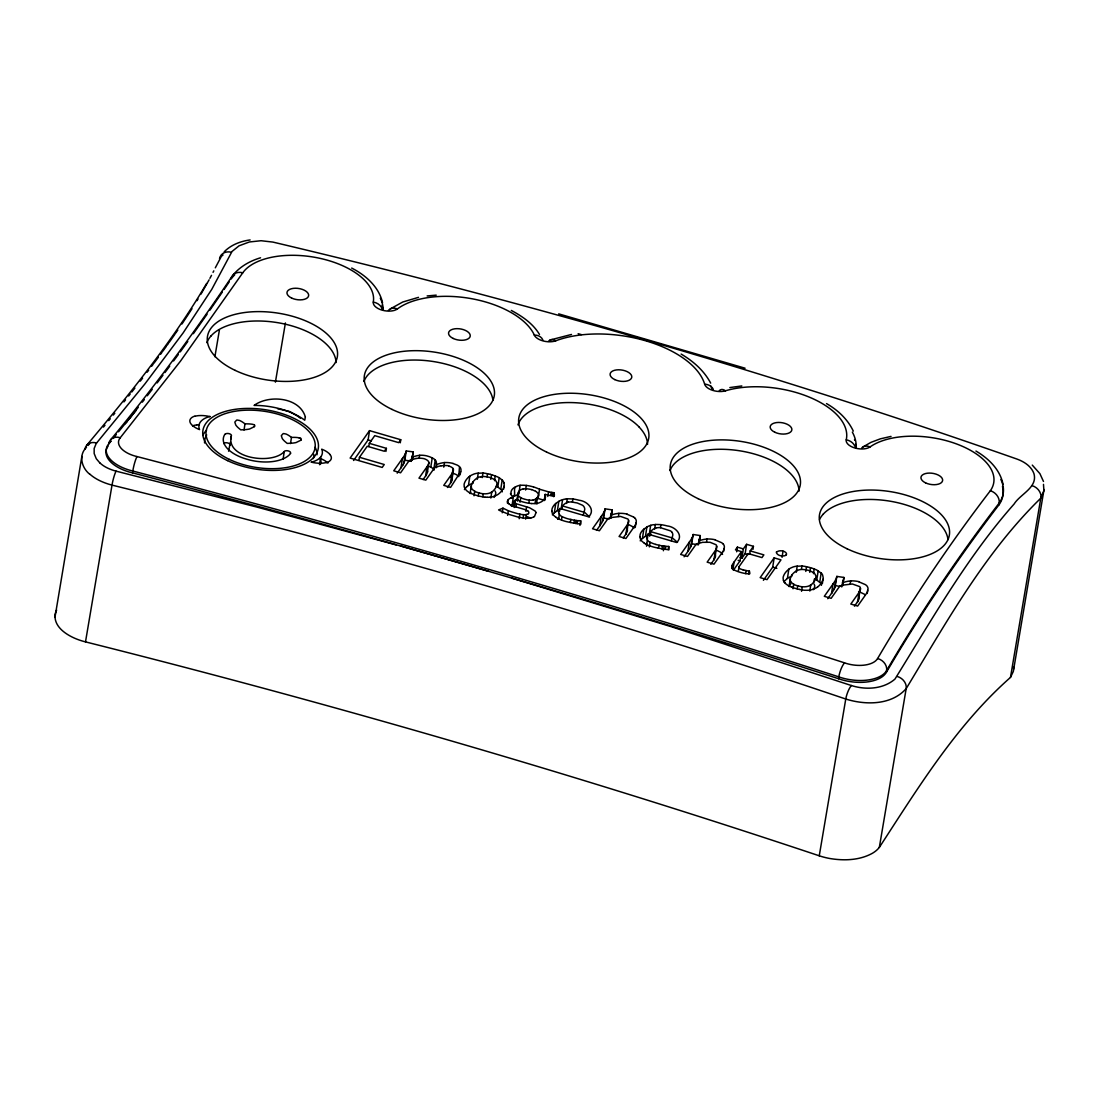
<?xml version="1.0" encoding="UTF-8"?>
<svg xmlns="http://www.w3.org/2000/svg" width="1099" height="1099" viewBox="0 0 1099 1099"><rect width="100%" height="100%" fill="white"/><g stroke="black" fill="none" stroke-linecap="round" stroke-linejoin="round"><path stroke-width="1.5" d="M56.653 610.137A61.214 28.643 9.6 0 0 55.06 614.891C54.098 626.718 65.816 634.453 75.378 638.533A36.968 17.296 9.6 0 0 85.502 641.885A5023.914 2350.843 9.6 0 1 819.263 855.805A36.968 17.296 9.6 0 0 829.882 858.511C844.101 860.874 859.652 860.393 872.51 853.222A61.214 28.643 9.6 0 0 879.324 847.398C918.311 787.543 956.432 725.106 1010.476 677.41L1040.78 498.259L1043.899 490.69L1043.487 484.384M436.454 463.792L435.932 467.515M731.687 568.54L732.291 564.9A21.018 10.825 8.7 0 1 732.758 563.966L741.44 551.602L735.451 549.857L737.36 547.151L743.35 548.896L746.592 544.321L753.433 546.313L752.952 549.404M1044.023 489.536L1013.333 671.42L1010.476 677.41M86.491 447.362C78.208 455.068 81.683 468.023 89.775 474.26M1000.887 479.48A78.771 40.581 8.7 0 1 999.183 503.067C958.136 556.41 920.632 612.473 886.618 670.541A35.058 18.065 8.7 0 1 838.784 676.874L838.51 678.715C605.219 603.392 369.704 534.993 132.567 472.886L132.842 471.031A35.058 18.065 8.7 0 1 108.801 443.762M228.565 451.194L230.337 442.279M230.804 439.188L231.285 436.097A3.27 1.69 8.7 0 0 229.265 433.707A3.27 1.69 8.7 0 0 225.144 434.311M244.033 430.039L244.981 423.857A20.016 10.317 8.7 0 0 244.321 423.335L243.222 422.552A16.746 8.627 8.7 0 0 239.568 420.477L237.302 420.038A2.074 1.072 8.7 0 0 236.656 420.093L234.815 422.085L235.763 424.997A26.953 13.889 8.7 0 0 238.222 427.758L240.42 429.599A14.081 7.253 8.7 0 0 240.736 429.846A13.71 7.061 8.7 0 0 241.231 429.846L244.802 429.668A26.458 13.628 8.7 0 0 249.569 429.008L254.473 426.618M283.075 459.272L284.256 451.538A3.27 1.69 8.7 0 1 288.378 450.947A3.27 1.69 8.7 0 1 290.397 453.338M290.521 443.584L291.469 437.402A20.016 10.317 8.7 0 0 290.809 436.894L289.71 436.097A16.746 8.627 8.7 0 0 286.056 434.036L283.789 433.583A2.074 1.072 8.7 0 0 283.144 433.652L281.303 435.644L282.264 438.556A26.953 13.889 8.7 0 0 284.71 441.303L286.908 443.158A14.081 7.253 8.7 0 0 287.224 443.392A13.71 7.061 8.7 0 0 287.718 443.392L291.29 443.227A26.458 13.628 8.7 0 0 296.057 442.567L300.961 440.177M319.521 464.712L320.702 456.992A26.417 13.614 8.7 0 0 321.746 449.175A19.068 9.822 8.7 0 1 330.043 454.533M358.975 460.371L359.455 457.28L367.245 446.263L384.348 451.249L386.408 448.337L369.305 443.35L368.824 446.441M353.562 460.495L368.11 439.902L369.539 430.629L400.75 439.724L400.27 442.815M385.928 451.428L386.408 448.337M400.998 467.803L402.413 458.517M402.921 464.918A29.33 15.111 8.7 0 0 403.786 463.256L405.27 453.75A17.749 9.149 8.7 0 0 405.696 452.815L406.259 450.961L413.279 451.909L412.098 459.643M406.273 450.865L404.83 460.234L410.985 461.058M411.191 461.415L411.905 456.772A23.409 12.062 8.7 0 1 412.949 454.574A35.031 18.051 8.7 0 1 413.004 453.763L413.279 451.909M412.276 460.11L412.757 457.019A26.706 13.751 8.7 0 1 419.681 455.288A12.556 6.47 8.7 0 1 426.646 455.851L429.53 456.717A20.18 10.399 8.7 0 1 432.223 457.94A6.91 3.558 8.7 0 1 435.273 460.302M419.186 458.365L419.667 455.274M428.885 462.72A34.88 17.969 8.7 0 1 427.016 466.704L425.629 475.977L423.101 479.562M428.844 462.72L427.429 471.993A34.88 17.969 8.7 0 1 425.588 475.977M433.858 469.575A6.91 3.558 8.7 0 0 430.781 467.226L432.223 457.94M433.775 469.575L435.19 460.302M436.358 467.638L436.839 464.547L438.075 464.025A27.502 14.177 8.7 0 1 444.477 462.528L443.749 467.144M451.854 473.944L450.439 483.217L447.403 487.503M448.708 465.99A7.707 3.97 8.7 0 1 453.104 468.531L451.675 477.804A7.707 3.97 8.7 0 0 451.112 477.213M450.59 482.983L451.236 482.021A11.924 6.141 8.7 0 0 451.813 480.606L453.324 470.729A12.748 6.567 8.7 0 0 453.186 468.531M453.049 463.503L457.198 465.083A10.111 5.207 8.7 0 1 459.533 466.69L458.723 476.595L458.104 475.963A10.111 5.207 8.7 0 0 455.783 474.356L452.197 472.955M460.151 474.823L460.632 471.732L450.604 487.379L443.762 485.373L451.909 473.861M490.291 474.383A10.468 5.399 8.7 0 0 487.53 473.793A15.99 8.242 8.7 0 0 483.272 473.023L477.213 473.257A14.507 7.473 8.7 0 0 473.889 474.081L471.979 474.919A17.447 8.984 8.7 0 0 469.85 476.169L468.449 485.456L467.405 486.362M470.084 493.602L471.265 485.868A35.099 18.079 8.7 0 1 473.092 481.884M474.04 495.786L474.754 491.157A9.548 4.918 8.7 0 1 472.089 489.11A9.314 4.794 8.7 0 1 471.402 487.434L471.265 485.868M477.282 479.288L478.23 473.106M478.257 495.91L478.738 492.819M482.255 477.612L482.956 472.982M482.832 496.734L483.299 493.643M487.049 476.897L487.53 473.806M490.813 479.356L491.528 474.727L490.305 474.37M490.841 498.039L491.789 491.857A10.138 5.22 8.7 0 1 483.313 493.767A8.558 4.41 8.7 0 1 479.452 492.97L477.914 492.572A8.256 4.259 8.7 0 1 474.603 491.226M494.523 480.689L495.223 476.046A13.971 7.198 8.7 0 0 492.009 474.878L491.528 474.727M499.207 477.708L502.174 480.084L500.759 489.357L497.792 486.994L499.207 477.708L497.778 477.007A11.086 5.715 8.7 0 0 495.223 476.046M503.589 489.247L504.07 486.156L503.699 487.255M502.243 512.793L502.957 508.15A21.733 11.196 8.7 0 1 503.603 508.466L506.969 510.115A23.683 12.199 8.7 0 0 508.356 510.733A40.993 21.115 8.7 0 0 513.494 512.464L516.393 513.329A13.971 7.198 8.7 0 0 519.882 514.153A8.339 4.3 8.7 0 0 523.605 514.662L523.138 517.766M507.491 503.424L508.136 500.1M507.642 515.362L508.356 510.733M511.914 506.405L513.329 497.133L512.615 496.501M512.148 497.298A20.332 10.482 8.7 0 1 512.615 496.954C516.915 495.58 512.299 487.97 516.296 486.5A15.29 7.872 8.7 0 1 520.074 485.263A30.332 15.62 8.7 0 1 524.704 485.305L527.685 485.621A34.124 17.584 8.7 0 1 533.441 486.912M513.384 506.515L514.14 501.652M513.989 505.306L514.744 500.636A4.011 2.074 8.7 0 0 515.307 500.224A3.64 1.868 8.7 0 1 515.665 499.935L515.912 499.784A4.217 2.171 8.7 0 0 516.255 499.55L516.296 499.496A11.553 5.948 8.7 0 0 517.244 499.949L517.643 500.114M514.236 507.504L515.28 500.21M516.077 506.969L516.351 503.782L529.498 507.724L535.048 510.966A9.039 4.657 8.7 0 1 536.024 512.574M516.887 499.866L517.835 494.275A8.284 4.272 8.7 0 0 518.275 495.841M517.313 500.952L519.154 491.088A10.523 5.413 8.7 0 1 520.445 489.92L521.077 489.618A6.924 3.572 8.7 0 1 523.206 488.973M518.948 493.053L520.129 485.318M520.061 502.188L520.775 497.545L520.033 497.146A6.91 3.558 8.7 0 1 518.343 495.841M519.181 518.728L519.896 514.098M525.583 490.003L526.297 485.36M525.913 511.42L526.613 506.776M525.624 519.113L526.339 514.469A3.215 1.649 8.7 0 0 528.385 513.563M528.853 503.136L529.32 500.045A8.737 4.492 8.7 0 0 532.946 500.141M535.076 503.548L535.79 498.919L536.944 497.971A25.703 13.243 8.7 0 0 537.315 497.476L537.713 496.927A14.026 7.226 8.7 0 0 538.537 495.182M536.587 503.356L537.535 497.174M544.541 500.361L538.125 498.493L539.54 489.22L538.07 488.615A31.692 16.334 8.7 0 0 533.455 486.912M544.239 500.567L545.186 494.385L547.316 495.003A3.998 2.061 8.7 0 0 548.387 495.196A3.998 2.061 8.7 0 1 549.61 495.402A2.486 1.278 8.7 0 0 550.077 495.512L550.75 495.608A4.918 2.528 8.7 0 1 551.89 495.828L552.014 495.869A4.946 2.541 8.7 0 0 552.976 495.965L553.869 496.02M545.104 499.839L545.186 494.385M547.81 496.473L548.525 491.844L539.54 489.22M550.764 495.47L551.231 492.379L550.407 492.201A17.845 9.19 8.7 0 0 549.885 492.118L548.525 491.844M552.193 495.635L552.756 492.558M553.621 495.8L554.102 492.709A6.264 3.228 8.7 0 1 552.934 492.586L552.481 492.517A6.264 3.228 8.7 0 0 551.231 492.379M553.745 496.721L554.157 493.053A11.196 5.77 8.7 0 0 554.102 492.709M552.357 514.84L552.481 514.675A35.292 18.175 8.7 0 1 553.168 513.824L554.349 512.752L555.764 503.479L558.814 501.364A16.512 8.504 8.7 0 1 562.592 499.715A11.017 5.674 8.7 0 1 565.449 499.07L565.903 499.001M554.349 512.752L557.399 510.637L558.814 501.364M559.501 511.571L559.968 508.48L588.624 516.832C596.084 509.634 587.072 500.979 579.173 500.279A28.313 14.589 8.7 0 0 572.895 498.973L570.093 498.85A38.877 20.029 8.7 0 0 568.293 498.809L567.304 498.822A19.26 9.918 8.7 0 1 566.85 498.891L566.383 498.946M558.732 518.975L559.295 514.153A7.24 3.737 8.7 0 1 558.704 512.807L558.745 511.818A29.357 15.125 8.7 0 1 559.899 508.452M562.564 499.702L561.149 508.974A16.512 8.504 8.7 0 0 557.385 510.637M561.836 508.988L562.592 505.622M561.507 519.676L561.974 516.585A7.047 3.627 8.7 0 1 559.418 514.332M566.603 503.466L567.304 498.822M572.428 502.037L572.895 498.946M570.34 522.506L570.807 519.415A11.1 5.715 8.7 0 1 567.716 518.755L567.235 518.618A24.425 12.584 8.7 0 1 562.647 516.873M573.898 523.289L574.379 520.198A6.745 3.476 8.7 0 1 575.725 520.377L576.316 520.486A6.745 3.476 8.7 0 0 577.662 520.665L580.67 520.775L580.89 524.099L578.115 523.728M575.546 523.522L576.11 520.445M577.195 523.742L577.662 520.651M579.956 525.418L580.67 520.775M583.212 515.225L584.723 509.51A14.04 7.226 8.7 0 0 583.94 506.68A7.652 3.943 8.7 0 0 582.47 505.224L577.263 502.985L571.205 501.941A7.652 3.943 8.7 0 0 568.54 502.188M599.82 525.762L601.235 516.489M599.999 525.501L601.744 522.863A32.008 16.485 8.7 0 0 602.486 521.269L604.56 510.65A48.754 25.112 8.7 0 0 604.835 509.812L605.096 508.837L612.102 509.881A11.594 5.976 8.7 0 1 612.006 511.365L611.882 511.873A12.584 6.484 8.7 0 0 611.758 512.532L611.099 518.082M602.472 521.269L602.98 520.349A42.298 21.788 8.7 0 0 603.406 519.085L605.096 508.837M610.247 517.835L611.085 513.686A18.848 9.712 8.7 0 1 611.497 512.945L611.758 512.532M610.92 517.602L612.102 509.881M618.435 516.461L618.916 513.37A15.62 8.036 8.7 0 1 627.131 514.085M623.215 537.906L625.743 534.32L627.666 524.292M635.222 527.479L635.936 522.849A13.408 6.91 8.7 0 0 635.153 518.302M640.195 540.859L640.566 540.351A35.292 18.175 8.7 0 1 641.239 539.513L642.42 538.441L643.849 529.168L646.885 527.039A16.512 8.504 8.7 0 1 650.663 525.391L649.234 534.65M642.42 538.441L645.47 536.312L646.885 527.039M647.338 538.785L648.053 534.155L676.696 542.508C684.169 535.309 675.157 526.655 667.258 525.954A28.313 14.589 8.7 0 0 660.98 524.649L658.164 524.525A38.877 20.029 8.7 0 0 656.378 524.498L655.389 524.498A19.26 9.918 8.7 0 1 654.922 524.566L654.454 524.621M646.569 546.203L647.366 539.829A7.24 3.737 8.7 0 1 646.775 538.483L646.816 537.493A29.357 15.125 8.7 0 1 647.97 534.128M649.688 536.216L650.663 531.298M649.344 546.904L650.058 542.26A7.047 3.627 8.7 0 1 647.503 540.021M654.688 529.141L655.389 524.498M656.625 527.877A7.652 3.943 8.7 0 1 659.29 527.616L660.389 527.671L660.98 524.621M665.362 549.294L662.326 548.854A31.94 16.458 8.7 0 1 660.114 548.456L658.315 548.099L659.359 545.228A11.1 5.715 8.7 0 0 662.45 545.915A6.745 3.476 8.7 0 1 663.796 546.066L664.4 546.162A6.745 3.476 8.7 0 0 665.747 546.354L668.741 546.464L668.975 549.788L665.925 549.376M661.983 548.964L662.45 545.873M663.384 550.75L664.098 546.107M665.266 549.431L665.747 546.34M668.274 549.555L668.741 546.464M671.297 540.9L672.794 535.199A14.04 7.226 8.7 0 0 672.025 532.356M689.32 542.164L687.892 551.451L684.1 556.808M688.084 551.176L689.815 548.552A32.008 16.485 8.7 0 0 690.57 546.959L692.645 536.339A48.754 25.112 8.7 0 0 692.906 535.501L693.181 534.512L700.173 535.556L698.991 543.291L696.162 544.17L687.479 556.437L680.638 554.446L689.403 542.041M690.557 546.959L691.065 546.024A42.298 21.788 8.7 0 0 691.491 544.774L693.181 534.512M698.099 545.063L699.17 539.362A18.848 9.712 8.7 0 1 699.568 538.62L699.129 542.851M699.184 543.758L699.651 540.667A20.428 10.523 8.7 0 1 706.987 539.032A15.62 8.036 8.7 0 1 715.215 539.76M706.52 542.137L706.987 539.046M710.778 564.295L713.814 560.009L715.737 549.967M723.54 551.616L724.021 548.525A13.408 6.91 8.7 0 0 723.238 543.978M732.909 569.722L734.091 562.001M736.66 551.794L737.36 547.151M738.308 571.329L739.023 566.699L748.282 553.594L761.964 557.578L763.874 554.885L750.191 550.887L749.724 553.978M733.582 569.969L740.025 560.875L741.44 551.602M740.067 557.619L741.935 558.168L743.35 548.896M741.935 558.168L745.163 553.594L746.592 544.321M745.644 573.609L746.111 570.518L744.916 570.367M748.927 574.063L748.886 570.958A6.649 3.421 8.7 0 1 746.097 570.546M763.407 580.313L772.721 567.139L774.136 557.866L780.977 559.872L767.006 579.626L760.165 577.634L774.136 557.866M782.048 557.358L782.996 551.176M806.529 566.741A15.99 8.242 8.7 0 0 802.243 566.026L796.184 566.26A14.507 7.473 8.7 0 0 792.846 567.084L790.937 567.922A17.447 8.984 8.7 0 0 788.821 569.172L787.42 578.459L786.376 579.352A44.784 23.065 8.7 0 0 783.917 581.893M789.055 586.591L790.236 578.871A35.099 18.079 8.7 0 1 792.063 574.887M793.011 588.789L793.725 584.146A9.548 4.918 8.7 0 1 791.06 582.113M796.253 572.277L797.201 566.095M797.228 588.899L797.695 585.808M801.459 569.062L801.927 565.971M801.556 591.276L802.27 586.646M805.787 571.439L806.501 566.809A10.468 5.399 8.7 0 1 809.262 567.372L810.98 567.867A13.971 7.198 8.7 0 1 814.249 569.007M809.784 572.359L810.499 567.716M809.812 591.042L810.76 584.847A10.138 5.22 8.7 0 1 802.284 586.77A8.558 4.41 8.7 0 1 798.424 585.973M813.48 573.692L814.194 569.048A11.086 5.715 8.7 0 1 816.749 570.01L821.145 573.087L819.717 582.36L816.516 579.86A15.99 8.242 8.7 0 0 814.867 579.077M813.919 582.058L814.386 578.967M816.763 579.984L818.178 570.711M822.327 583.789L823.041 579.159L822.656 580.245A44.784 23.065 8.7 0 1 817.546 587.1M831.558 593.336L832.973 584.064M831.751 593.062L833.482 590.438A32.008 16.485 8.7 0 0 834.237 588.844L836.298 578.225A48.754 25.112 8.7 0 0 836.573 577.387L836.847 576.398L843.84 577.442A11.594 5.976 8.7 0 1 843.744 578.939L843.647 579.352A12.584 6.484 8.7 0 0 843.496 580.107L843.029 583.198M835.158 586.66L836.847 576.398M841.752 586.948L842.837 581.247A18.848 9.712 8.7 0 1 843.235 580.506L843.51 580.107M842.892 583.624L843.84 577.442M842.851 585.643L843.318 582.552A20.428 10.523 8.7 0 1 850.653 580.918A15.62 8.036 8.7 0 1 858.882 581.646M850.186 584.022L850.653 580.931M854.445 606.181L857.481 601.895L859.404 591.853M867.207 593.501L867.674 590.41A13.408 6.91 8.7 0 0 866.891 585.863A9.561 4.918 8.7 0 0 865.298 584.586L858.814 581.811M990.35 490.731C949.289 544.211 911.675 600.342 877.606 658.535A10.963 9.204 30.1 0 1 886.632 670.541L886.33 672.396C920.33 614.314 957.875 558.292 998.881 504.922L999.156 503.067A10.949 9.067 36.4 0 0 990.35 490.731A67.822 34.934 8.7 0 0 955.979 443.735A67.822 34.934 8.7 0 0 870.092 446.908A13.119 6.759 8.7 0 1 854.816 447.966A13.119 6.759 8.7 0 1 846.244 439.82A75.694 39.001 8.7 0 0 808.411 396.766A75.694 39.001 8.7 0 0 725.477 390.804A10.949 6.333 73.4 0 0 719.282 390.653M554.349 495.196L554.308 495.429A6.292 3.242 8.7 0 0 554.308 496.034M54.964 617.363L81.848 456.456M732.154 565.532L732.03 566.315A10.042 5.179 8.7 0 0 732.181 567.867L732.401 568.032M85.502 641.885L112.016 485.099A10.949 1.621 -76.1 0 1 116.068 471.141A28.024 14.438 8.7 0 1 100.243 463.228M214.896 356.722L219.388 330.126M275.409 382.15L285.41 322.969M819.25 855.819L845.763 699.033A10.949 3.036 -71.3 0 1 851.409 685.542C865.737 690.103 883.156 689.238 894.929 679.127C932.034 619.273 967.134 557.097 1014.089 504.043C1020.312 493.973 1037.992 487.489 1033.912 473.532C1031.205 466.086 1023.87 461.525 1016.726 458.984A4056.849 2089.941 8.7 0 0 272.882 242.082L261.067 240.722L249.391 241.972L239.046 245.819L232.026 251.465L211.791 289.325L183.162 332.873L144.917 383.908L96.217 443.488L94.157 448.488L94.171 453.557L96.272 458.723L100.146 463.256M879.337 847.398L906.18 688.633C946.349 622.309 984.814 552.811 1040.794 498.177M404.789 460.426L404.281 462.088A16.719 8.613 8.7 0 1 403.814 463.105M700.063 537.219L700.104 537.054A11.594 5.976 8.7 0 0 700.228 535.556M700.008 537.384L699.981 537.466A12.584 6.484 8.7 0 0 699.829 538.222M221.133 256.836L215.308 267.826M213.041 272.346L213.81 270.849M211.503 275.341L209.909 278.335M209.098 279.833L200.925 294.189M197.023 300.659L198.012 299.038M206.612 283.487C172.488 341.363 129.97 393.648 86.931 445.026M402.948 464.932L401.492 467.089M626.238 533.564L625.743 534.32M714.323 559.24L713.814 560.009M857.907 601.263L857.481 601.895M191.982 308.695L186.693 316.869M184.673 319.919L186.019 317.886M834.223 588.844L834.718 587.91A42.298 21.788 8.7 0 0 835.158 586.66M181.953 323.985L184 320.935M382.438 309.547A10.949 9.383 10.2 0 0 373.289 302.074A67.822 34.934 8.7 0 0 320.523 258.457A67.822 34.934 8.7 0 0 242.769 272.799L180.442 361.186L120.272 437.718A10.963 8.916 39.5 0 0 108.76 443.749L110.944 441.097M224.1 289.477L229.334 281.715M231.285 436.097C225.542 458.613 272.497 465.028 284.256 451.538M232.109 276.247C194.276 332.599 154.121 387.411 110.752 439.641M222.328 292.073L209.84 310.261M175.716 333.093L177.818 330.057M175.016 334.11L169.328 342.174M207.12 314.163L193.355 333.684M402.907 457.816L404.363 455.659A27.97 14.411 8.7 0 0 405.256 453.832M452.019 473.71L452.706 472.68A11.924 6.141 8.7 0 0 453.241 471.334M633.587 527.63L635.071 525.404A30.69 15.812 8.7 0 0 635.675 524.25L635.936 522.849M601.428 516.228L603.159 513.59A32.008 16.485 8.7 0 0 603.901 511.997M689.499 541.903L691.244 539.279A32.008 16.485 8.7 0 0 691.985 537.686M722.538 554.418A13.408 6.91 8.7 0 0 721.809 553.25L723.142 551.094A30.69 15.812 8.7 0 0 723.746 549.926L724.021 548.525M833.166 583.789L834.897 581.165A32.008 16.485 8.7 0 0 835.652 579.571M369.539 430.629L350.128 458.077L382.191 467.432L384.252 464.52L359.455 457.28M369.305 443.35L374.745 435.657L398.69 442.636L400.75 439.724M402.605 458.256L393.744 470.798L400.586 472.79L409.254 460.522L414.254 458.984A30.264 15.592 8.7 0 0 415.34 458.64L415.889 458.434M401.286 467.377L397.192 473.161M427.058 466.704L418.966 478.147L425.808 480.139L434.627 467.666L438.116 466.498A20.799 10.715 8.7 0 1 440.878 465.811M507.972 500.333L507.738 500.663A5.577 2.871 8.7 0 0 507.326 502.229M518.728 491.679L518.192 492.462A8.078 4.162 8.7 0 0 517.725 493.671M601.332 516.351L592.553 528.756L599.395 530.748L608.077 518.481L611.071 517.547L620.633 516.434L627.804 518.989A5.207 2.679 8.7 0 1 628.449 519.8L627.254 530.006L627.034 529.072M596.565 530.364L599.903 525.638M627.158 525.047L619.067 536.491L625.908 538.483L633.477 527.781M715.229 550.736L707.152 562.166L713.993 564.158L721.548 553.47M750.191 550.887L753.433 546.313M833.069 583.926L824.305 596.331L831.146 598.323L839.815 586.055L842.809 585.121L852.384 583.995L859.555 586.564A5.207 2.679 8.7 0 1 860.187 587.374L858.992 597.568L858.772 596.647A5.207 2.679 8.7 0 0 858.388 596.084M827.767 598.694L831.655 593.199M858.896 592.622L850.818 604.052L857.66 606.057L865.215 595.356M167.172 345.182L168.614 343.176M166.444 346.199L162.817 351.213M180.25 351.872L187.778 341.487M160.619 354.221L162.075 352.216M173.587 360.953L178.34 354.469M158.407 357.216L153.942 363.219M164.932 372.602L169.741 366.132M151.689 366.214L153.187 364.222M157.143 382.919L162.982 375.185M147.17 372.19L148.681 370.198M152.239 389.348L147.293 395.75M140.301 381.133L142.595 378.152M142.334 402.152L144.312 399.596M134.902 388.071L131.784 392.027M136.317 409.79L138.323 407.248M128.665 395.983L130.218 394.005M123.94 401.904L125.52 399.94M125.204 423.719L127.237 421.192M129.256 418.664L132.306 414.873M126.275 422.401L135.919 410.504L118.527 431.797M113.321 415.065L114.818 413.21M113.115 438.446L116.357 434.448M108.774 420.615L110.285 418.774M103.443 427.085L104.968 425.244M108.774 443.762L110.834 441.262M88.044 445.521L89.596 443.68M785.909 555.05L785.812 555.146A3.929 2.019 8.7 0 1 784.576 555.764L783.766 555.915A4.877 2.514 8.7 0 1 777.323 554.047L777.199 553.869A5.454 2.816 8.7 0 1 776.457 551.794M233.098 274.97C240.186 266.453 250.036 260.903 260.559 257.784M222.039 255.888L223.028 254.968M468.572 477.309L469.864 476.183M224.21 251.781C231.092 244.816 240.557 241.217 250.132 239.939M788.835 569.186L787.543 570.312A43.699 22.516 8.7 0 0 783.189 577.071A24.727 12.735 8.7 0 0 783.408 579.97L783.477 580.409M776.883 551.863L777.858 551.341A5.234 2.693 8.7 0 1 783.038 551.08A5.207 2.679 8.7 0 1 786.17 554.995M555.764 503.479L554.899 504.221A31.115 16.032 8.7 0 0 553.91 505.403L553.429 506.062A27.379 14.108 8.7 0 0 551.877 510.389L551.918 511.145M643.849 529.168L642.97 529.91A31.115 16.032 8.7 0 0 641.981 531.092L641.5 531.737A27.379 14.108 8.7 0 0 639.961 536.065L640.003 536.834M390.406 308.833L402.77 302.005L418.513 297.348M528.303 518.206A11.251 5.797 8.7 0 0 533.152 517.203L533.784 516.846M535.79 498.919L535.089 499.303A8.284 4.272 8.7 0 1 532.96 500.127M863.264 446.771L871.012 442.334L880.354 438.844L891.028 436.399M797.173 570.532L795.621 571.343A43.795 22.571 8.7 0 0 791.953 574.859M513.961 496.212L514.868 495.773M472.488 483.381L471.911 483.615A24.727 12.735 8.7 0 0 468.353 485.415M502.957 508.15L498.63 509.895A8.339 4.3 8.7 0 0 501.748 511.323L502.573 511.736A17.68 9.108 8.7 0 0 503.658 512.244L505.306 512.848A11.21 5.77 8.7 0 0 506.653 513.439L508.425 514.14A17.337 8.929 8.7 0 1 509.29 514.511L517.835 517.011A17.337 8.929 8.7 0 1 518.838 517.176L520.267 517.464M513.206 497.174L511.021 497.998M813.054 589.27L815.334 588.308A17.447 8.984 8.7 0 0 817.464 587.058M512.299 497.531L511.598 497.778M550.118 339.989L571.494 334.453M699.143 543.236L702.247 542.439M195.059 416.26L196.24 415.972A15.647 8.064 8.7 0 1 198.837 415.614A19.068 9.822 8.7 0 1 209.909 416.617M326.224 462.514L325.043 462.803A15.647 8.064 8.7 0 1 322.447 463.174A19.068 9.822 8.7 0 1 311.374 462.171M702.714 542.329L710.05 542.288L715.889 544.664A5.207 2.679 8.7 0 1 716.534 545.489L715.325 555.682L715.106 554.761A5.207 2.679 8.7 0 0 714.941 554.473M729.846 387.562L741.825 385.941M523.22 488.973L525.24 488.753A5.742 2.954 8.7 0 1 526.943 488.808L528.701 489.041A11.086 5.715 8.7 0 1 531.518 489.632M653.987 524.676L653.52 524.731A11.017 5.674 8.7 0 0 650.581 525.336M427.126 295.947L436.221 295.136M527.575 518.192L525.61 518.178A25.098 12.927 8.7 0 1 524.347 518.055L523.316 517.945M487.173 497.27L487.475 497.27A11.141 5.742 8.7 0 0 490.127 497.16M487.022 497.27L486.294 497.256A14.273 7.35 8.7 0 0 485.387 497.256L485.071 497.229M531.559 503.548L528.578 503.232M523.701 514.675L524.154 514.703A4.794 2.473 8.7 0 0 526.407 514.538M660.389 527.671L670.555 530.899A7.652 3.943 8.7 0 1 672.011 532.356M277.566 408.691L289.779 411.548L299.038 417.002M522.836 517.89L522.41 517.835A11.21 5.77 8.7 0 1 520.83 517.574L520.541 517.519M577.291 523.619L574.241 523.165A31.94 16.458 8.7 0 1 572.029 522.781L569.763 522.327M603.681 518.11L609.368 518.962M691.766 543.799L697.013 544.568M835.419 585.685L840.24 586.399M658.315 548.099L655.622 547.549A23.106 11.897 8.7 0 1 652.971 546.876A27.255 14.04 8.7 0 1 645.278 543.895L643.671 542.659M569.309 522.231L567.537 521.86A23.106 11.897 8.7 0 1 564.9 521.201A27.255 14.04 8.7 0 1 557.193 518.22L555.586 516.983M299.038 437.855L300.261 438.254M116.068 471.141L256.809 507.051L396.354 544.98M137.251 456.621C374.786 518.701 610.632 587.319 844.279 662.766M132.842 471.031C370.033 533.015 605.508 601.524 838.798 676.86M578.129 333.698L581.344 334.604M558.69 313.861L745.122 368.22M798.396 586.014L797.022 585.616A8.256 4.259 8.7 0 1 793.574 584.215M400.283 545.846L488.725 571.288M655.787 544.431L655.32 544.293A24.425 12.584 8.7 0 1 650.732 542.549L650.058 542.26M368.11 439.902L371.407 440.864M745.163 553.594L748.158 554.473M411.905 456.772L412.757 457.019M610.728 514.744L611.58 514.991A20.428 10.523 8.7 0 1 618.902 513.357M698.799 540.42L699.651 540.667M842.466 582.305L843.318 582.552M772.721 567.139L776.828 568.348M562.317 505.897L583.693 512.134M650.388 531.573L671.764 537.809M738.143 560.325L740.025 560.875M524.882 499.248L523.935 498.96A8.256 4.259 8.7 0 1 520.624 497.613M570.807 519.415L571.288 519.552A11.1 5.715 8.7 0 0 574.365 520.239M742.965 569.859L743.144 569.9A14.356 7.391 8.7 0 0 744.916 570.367M476.815 495.512L478.051 495.869A10.468 5.399 8.7 0 0 480.812 496.446A15.99 8.242 8.7 0 0 485.071 497.215M516.585 507.106L525.13 509.606M511.653 578.101L671.42 626.746L851.409 685.542M715.147 539.925L721.631 542.7A9.561 4.918 8.7 0 1 723.101 543.991M627.062 514.236L633.56 517.011M858.594 591.454L864.295 594.161A9.479 4.891 8.7 0 1 865.339 595.15L866.809 592.979A30.69 15.812 8.7 0 0 867.413 591.812L867.674 590.41M526.943 516.599L530.748 518.178M716.108 549.967L720.628 552.275A9.479 4.891 8.7 0 1 721.672 553.264M628.024 524.278L632.543 526.6A9.479 4.891 8.7 0 1 633.601 527.589M537.026 498.039L538.125 498.493M517.959 500.251L518.467 500.471A11.553 5.948 8.7 0 1 519.415 500.91L522.836 501.913A34.124 17.584 8.7 0 0 528.578 503.218M253.773 424.695L252.55 424.296A16.032 8.256 8.7 0 0 247.454 423.871L245.984 423.829A19.466 10.028 8.7 0 0 244.981 423.857M734.517 570.147L736.426 570.985A18.669 9.616 8.7 0 0 739.778 572.194A29.014 14.946 8.7 0 0 746.606 573.747L749.806 573.719A28.107 14.479 8.7 0 0 749.559 571.755L749.394 570.972M671.97 537.521L677.506 542.398M535.501 491.308L535.254 491.184A15.99 8.242 8.7 0 0 531.573 489.591M497.792 486.994L497.545 486.857A15.99 8.242 8.7 0 0 496.13 486.184M584.283 512.038L589.572 517.011M515.046 503.108L515.623 503.315A1.456 0.756 8.7 0 1 516.008 503.493M511.323 310.44C522.217 316.292 533.07 323.614 539.485 334.467M351.68 268.06C365.679 275.217 378.908 286.812 382.534 302.665M826.517 403.594C837.809 410.051 847.714 419.241 853.305 431.11M527.41 510.774L526.833 510.403A5.838 3.009 8.7 0 0 525.171 509.579M681.133 354.07C693.194 361.145 704.074 370.651 710.682 383.139M509.043 503.905L508.919 503.823A5.303 2.734 8.7 0 1 507.656 502.243M975.939 451.043C988.468 458.352 1000.063 469.52 1003.016 484.206M511.557 506.089L511.2 505.774A12.295 6.333 8.7 0 1 511.021 505.54M1032.277 465.111L1039.901 473.642L1043.487 481.472M299.381 417.318L300.343 418.279M535.776 501.845L536.339 502.49A6.924 3.572 8.7 0 1 536.999 503.946M814.071 583.967L814.757 585.726A13.051 6.718 8.7 0 1 814.634 586.646A43.795 22.571 8.7 0 1 813.48 589.668M495.099 490.965L495.786 492.723A13.051 6.718 8.7 0 1 495.663 493.643A43.795 22.571 8.7 0 1 494.097 497.407M784.659 582.566L785.139 583.157A11.141 5.742 8.7 0 0 786.719 584.517L787.516 585.08A14.273 7.35 8.7 0 1 788.107 585.52L789.522 586.22A11.086 5.715 8.7 0 0 792.091 587.196M784.713 582.649L784.782 582.731A14.507 7.473 8.7 0 1 783.422 580.409M503.768 482.571L503.946 483.258M821.448 585.314L821.351 584.929A11.045 5.687 8.7 0 0 819.881 582.333M514.098 501.446L514.112 501.117A4.011 2.074 8.7 0 1 514.648 500.691M536.024 512.574L534.54 516.365A17.749 9.149 8.7 0 1 533.784 516.846M464.396 486.981L464.506 487.407A14.507 7.473 8.7 0 0 465.715 489.563L466.168 490.154A11.141 5.742 8.7 0 0 467.762 491.514L468.545 492.091A14.273 7.35 8.7 0 1 469.136 492.531L470.564 493.231A11.086 5.715 8.7 0 0 473.119 494.193A13.971 7.198 8.7 0 0 476.334 495.361M554.239 493.739L554.294 494.262A11.196 5.77 8.7 0 0 554.349 494.55A6.292 3.242 8.7 0 1 554.349 495.154M790.236 578.871L790.346 580.423A9.314 4.794 8.7 0 0 790.95 582.113M1013.498 666.901L1013.608 669.195M89.939 474.219A38.973 19.535 9 0 0 112.016 485.112C359.428 546.189 604.381 617.295 845.763 699.033C865.627 705.228 891.481 705.311 906.194 688.606A10.963 9.135 32.9 0 0 897.251 676.476M854.527 439.545A86.684 44.661 8.7 0 1 854.775 440.342M855.654 444.298A86.684 44.661 8.7 0 1 855.887 448.2M382.026 305.343A78.771 40.581 8.7 0 1 382.754 309.753M132.553 472.9A35.058 18.065 8.7 0 1 108.169 446.043M886.316 672.396A35.058 18.065 8.7 0 1 838.496 678.729M1002.467 486.472A78.771 40.581 8.7 0 1 998.909 504.922M231.078 279.119A10.963 9.122 34.5 0 1 242.797 272.799M132.8 471.141A10.949 1.662 -76 0 1 137.004 456.525M838.825 676.819A10.949 3.009 -71.4 0 1 844.513 662.862M219.525 258.746A10.963 9.245 30.5 0 1 231.408 252.248M1032.153 485.662A10.963 9.067 37.1 0 1 1040.945 498.232M84.939 449.161A10.963 9.026 37.8 0 1 96.533 443.007M136.784 456.511A24.096 12.419 8.7 0 1 120.272 437.759M877.565 658.548A24.096 12.419 8.7 0 1 844.705 662.917M534.348 335.071A75.721 39.014 8.7 0 0 472.735 298.901A75.721 39.014 8.7 0 0 397.385 308.943A13.119 6.759 8.7 0 1 382.164 310.165A13.119 6.759 8.7 0 1 373.303 302.074M852.343 432.127A86.684 44.661 8.7 0 1 856.08 447.897M710.435 385.612A100.888 51.969 8.7 0 1 712.289 389.238M231.697 278.239A78.771 40.581 8.7 0 1 234.705 274.874M380.281 298.131A78.771 40.581 8.7 0 1 383.084 309.643M725.505 390.832A13.119 6.759 8.7 0 1 704.638 384.21A10.949 9.122 -16.4 0 1 713.388 389.486M846.23 439.82A10.949 9.383 12.6 0 1 855.036 446.469M548.415 341.391A10.949 6.924 69.3 0 1 555.764 340.8A89.939 46.337 8.7 0 1 645.566 340.772A89.939 46.337 8.7 0 1 704.665 384.21M555.764 340.8A13.119 6.759 8.7 0 1 534.251 335.071A10.949 8.888 -24.5 0 1 542.837 339.893M388.373 310.413A10.949 8.366 53.2 0 1 397.371 308.943M861.85 447.719A10.949 8.27 54.7 0 1 870.147 446.936M415.999 458.558A11.691 6.017 8.7 0 1 423.939 458.64A7.734 3.984 8.7 0 1 429.05 462.734M426.577 470.097A7.734 3.984 8.7 0 1 427.635 472.007M451.758 477.804A12.748 6.567 8.7 0 1 451.881 480.002M460.165 467.322A16.554 8.531 8.7 0 1 460.728 471.759M444.491 462.555A15.262 7.872 8.7 0 1 453.076 463.435M434.16 469.548A14.273 7.35 8.7 0 1 434.311 469.809M435.575 460.275A14.273 7.35 8.7 0 1 436.289 463.764M428.115 465.99A18.903 9.74 8.7 0 1 430.794 467.212M441.235 465.921A12.268 6.319 8.7 0 1 448.735 465.77M472.46 483.354A14.507 7.473 8.7 0 1 473.078 483.148M464.424 489.632A44.784 23.065 8.7 0 1 467.309 486.321M490.181 497.229A11.045 5.687 8.7 0 0 494.028 496.24L496.377 495.319A17.447 8.984 8.7 0 0 498.493 494.069A44.784 23.065 8.7 0 0 503.795 487.269M503.905 483.258A24.727 12.735 8.7 0 1 504.18 486.17M500.91 489.33A11.045 5.687 8.7 0 1 502.27 491.844M502.325 480.057A11.045 5.687 8.7 0 1 503.699 482.557M496.94 484.343A39.303 20.249 8.7 0 1 491.995 491.94M470.537 492.819A39.303 20.249 8.7 0 1 470.812 492.325M472.996 481.857A43.795 22.571 8.7 0 1 476.581 478.395L478.202 477.543A6.965 3.585 8.7 0 1 480.661 476.76M480.73 476.842A7.047 3.627 8.7 0 1 485.044 476.609L486.802 476.815A11.086 5.715 8.7 0 1 489.618 477.419L490.374 477.667A18.903 9.74 8.7 0 1 493.575 479.095A7.047 3.627 8.7 0 1 496.144 481.335L497.201 483.45A13.051 6.718 8.7 0 1 497.078 484.371M464.437 486.981A24.727 12.735 8.7 0 1 464.163 484.068A43.699 22.516 8.7 0 1 468.476 477.268M514.923 495.8A15.29 7.872 8.7 0 1 518.151 494.646M511.049 493.616A18.971 9.767 8.7 0 1 515.307 486.912M509.084 503.905A7.638 3.929 8.7 0 0 512.422 505.691L513.645 506.172A20.634 10.633 8.7 0 0 515.816 506.886M527.589 510.664A2.693 1.387 8.7 0 1 528.66 511.887L528.743 512.175A6.676 3.434 8.7 0 1 528.564 513.618M514.387 502.394A2.541 1.319 8.7 0 1 514.085 501.872M531.559 503.548A30.332 15.62 8.7 0 0 536.147 503.548A15.729 8.105 8.7 0 0 538.675 503.012L540.749 502.119A19.603 10.097 8.7 0 0 544.376 499.166L544.884 498.424A15.963 8.215 8.7 0 0 545.599 496.748M529.333 500.155A8.256 4.259 8.7 0 1 525.597 499.413M517.588 500.608A14.026 7.226 8.7 0 1 518.137 499.921M512.683 496.473A12.295 6.333 8.7 0 1 510.444 493.588M507.972 500.045A13.504 6.951 8.7 0 1 510.856 497.902M538.4 495.168A8.751 4.506 8.7 0 0 537.864 493.204L537.645 493.08A10.468 5.385 8.7 0 0 535.639 491.253M557.756 519.291A29.357 15.125 8.7 0 1 558.484 517.725M561.094 508.933A11.017 5.674 8.7 0 1 562.056 508.658M552 511.159A16.622 8.572 8.7 0 0 552.948 514.524A16.691 8.6 8.7 0 0 555.641 516.97M562.798 505.677A22.145 11.416 8.7 0 1 568.238 501.982M627.474 530.034A21.238 10.935 8.7 0 1 626.114 533.523M628.889 520.747A21.238 10.935 8.7 0 1 627.543 524.25M633.738 527.575A13.408 6.91 8.7 0 1 634.054 528.015M633.56 517.011A9.561 4.918 8.7 0 1 635.016 518.316M658.878 545.131A11.1 5.715 8.7 0 1 655.801 544.431M645.992 544.568A29.357 15.125 8.7 0 1 646.555 543.414M649.166 534.609A11.017 5.674 8.7 0 1 651.171 534.141M645.456 536.312A16.512 8.504 8.7 0 1 647.943 535.089M640.085 536.834A16.622 8.572 8.7 0 0 641.019 540.2A16.691 8.6 8.7 0 0 643.712 542.645M650.883 531.366A22.145 11.416 8.7 0 1 656.309 527.671M715.545 555.709A21.238 10.935 8.7 0 1 714.199 559.212M716.974 546.437A21.238 10.935 8.7 0 1 715.614 549.94M734.366 570.202A7.308 3.764 8.7 0 1 732.47 568.032M739.023 566.699A5.646 2.912 8.7 0 1 739.036 567.18L739.036 567.29A3.324 1.703 8.7 0 0 739.077 567.991M743.006 569.79A7.803 4.025 8.7 0 1 738.899 568.073M791.802 576.219A14.507 7.473 8.7 0 0 791.431 576.357L790.882 576.604A24.727 12.735 8.7 0 0 787.31 578.404M792.036 587.223A13.971 7.198 8.7 0 0 795.305 588.35L797.009 588.858A10.468 5.399 8.7 0 0 799.784 589.449M799.756 589.49A15.99 8.242 8.7 0 0 804.042 590.204L804.358 590.259A14.273 7.35 8.7 0 1 805.265 590.259L806.446 590.273A11.141 5.742 8.7 0 0 809.098 590.163A11.045 5.687 8.7 0 0 812.999 589.243M823.151 579.173A24.727 12.735 8.7 0 0 822.876 576.261L822.766 575.656A11.045 5.687 8.7 0 0 821.296 573.06M815.911 577.346A39.303 20.249 8.7 0 1 810.966 584.943M789.247 586.317A39.303 20.249 8.7 0 1 790.785 583.912M797.228 570.56A6.965 3.585 8.7 0 1 799.632 569.749A7.047 3.627 8.7 0 1 804.015 569.598L805.773 569.818A11.086 5.715 8.7 0 1 808.589 570.422L809.345 570.669A18.903 9.74 8.7 0 1 812.546 572.098A7.047 3.627 8.7 0 1 815.115 574.324L816.172 576.453A13.051 6.718 8.7 0 1 816.049 577.36M859.212 597.595A21.238 10.935 8.7 0 1 857.866 601.098M860.627 588.322A21.238 10.935 8.7 0 1 859.281 591.825M202.862 435.424A58.371 30.071 8.7 0 1 206.557 430.19M315.138 447.169A58.371 30.071 8.7 0 1 317.062 454.752M313.833 454.409A55.115 28.395 8.7 0 1 313.339 458.571M204.551 442.966A55.115 28.395 8.7 0 1 206.694 434.874M320.729 457.005A26.417 13.614 8.7 0 1 311.333 462.198M327.928 463.064A19.068 9.822 8.7 0 0 320.304 458.489A26.417 13.614 8.7 0 1 320.4 464.451M329.947 454.546A13.367 6.882 8.7 0 1 326.444 462.693M290.617 453.392A34.44 17.735 8.7 0 1 246.89 459.217A34.44 17.735 8.7 0 1 224.924 434.242M223.729 443.584A3.27 1.69 8.7 0 1 227.85 442.979A3.27 1.69 8.7 0 1 229.87 445.37M291.469 437.402A19.466 10.028 8.7 0 1 292.485 437.375L293.928 437.375A16.032 8.256 8.7 0 1 299.052 437.787M300.59 438.158A3.324 1.717 8.7 0 1 300.81 440.108M254.103 424.599A3.324 1.717 8.7 0 1 254.322 426.563M210.06 416.439A26.417 13.614 8.7 0 0 199.537 429.599A19.068 9.822 8.7 0 1 191.24 424.255A13.367 6.882 8.7 0 1 194.839 416.095M196.707 424.915A19.068 9.822 8.7 0 1 199.427 424.777M192.517 425.863A13.367 6.882 8.7 0 1 196.748 424.956M206.873 342.668A65.72 34.028 8.7 0 1 209.332 338.039A65.885 34.124 8.7 0 1 211.2 335.772M211.104 335.841A65.72 34.028 8.7 0 1 283.432 323.765A65.72 34.028 8.7 0 1 336.088 362.546M363.92 381.367A65.72 34.028 8.7 0 1 364.428 380.199M492.915 400.242A65.72 34.028 8.7 0 0 436.605 362.079A65.72 34.028 8.7 0 0 366.187 377.177A65.885 34.11 8.7 0 0 364.483 380.213M517.972 424.873A65.775 34.055 8.6 0 1 553.759 403.635A65.72 34.028 8.6 0 1 639.261 427.113M639.192 427.14A65.775 34.055 8.6 0 1 647.545 444.408M669.95 470.523A65.72 34.028 8.6 0 1 670.472 469.342M799.042 491.143A65.72 34.028 8.6 0 0 744.202 451.593A65.72 34.028 8.6 0 0 672.19 466.402A65.885 34.11 8.6 0 0 670.527 469.355M819.538 519.539A65.72 34.028 8.6 0 1 821.338 516.503A65.885 34.11 8.6 0 1 823.371 514.03M823.275 514.098A65.72 34.028 8.6 0 1 894.407 501.996A65.72 34.028 8.6 0 1 947.984 539.623M305.357 417.002L304.753 420.203A51.529 26.555 8.7 0 0 281.88 409.323A51.529 26.555 8.7 0 0 254.075 405.421C269.021 394.404 299.67 397.22 305.357 417.002M235.159 370.377A65.734 33.863 8.7 0 0 337.352 356.667A65.734 33.863 8.7 0 0 244.747 312.514A65.734 33.863 8.7 0 0 235.159 370.377M392.068 409.432A65.734 33.863 8.7 0 0 494.275 395.736A65.734 33.863 8.7 0 0 401.671 351.57A65.734 33.863 8.7 0 0 392.068 409.432M546.519 452.019A65.734 33.863 8.7 0 0 648.712 438.309A65.734 33.863 8.7 0 0 556.108 394.143A65.734 33.863 8.7 0 0 546.519 452.019M698.071 498.658A65.734 33.863 8.7 0 0 800.278 484.947A65.734 33.863 8.7 0 0 707.66 440.795A65.734 33.863 8.7 0 0 698.071 498.658M847.15 548.813A65.734 33.863 8.7 0 0 949.357 535.103A65.734 33.863 8.7 0 0 856.753 490.951A65.734 33.863 8.7 0 0 847.15 548.813M291.592 298.035A10.949 5.646 8.7 0 0 308.627 295.741A10.949 5.646 8.7 0 0 293.186 288.391A10.949 5.646 8.7 0 0 291.592 298.035M453.186 338.451A10.949 5.646 8.7 0 0 470.221 336.17A10.949 5.646 8.7 0 0 454.78 328.807A10.949 5.646 8.7 0 0 453.186 338.451M614.726 379.581A10.949 5.646 8.7 0 0 631.76 377.3A10.949 5.646 8.7 0 0 616.319 369.937A10.949 5.646 8.7 0 0 614.726 379.581M774.809 432.237A10.949 5.646 8.7 0 0 791.843 429.943A10.949 5.646 8.7 0 0 776.416 422.593A10.949 5.646 8.7 0 0 774.809 432.237M925.578 482.873A10.949 5.646 8.7 0 0 942.612 480.593A10.949 5.646 8.7 0 0 927.185 473.229A10.949 5.646 8.7 0 0 925.578 482.873M227.507 460.605A58.371 30.071 8.7 0 0 318.27 448.433A58.371 30.071 8.7 0 0 236.038 409.213A58.371 30.071 8.7 0 0 227.507 460.605M229.361 459.409A55.115 28.395 8.7 0 0 315.056 447.925A55.115 28.395 8.7 0 0 237.411 410.902A55.115 28.395 8.7 0 0 229.361 459.409"/></g></svg>
